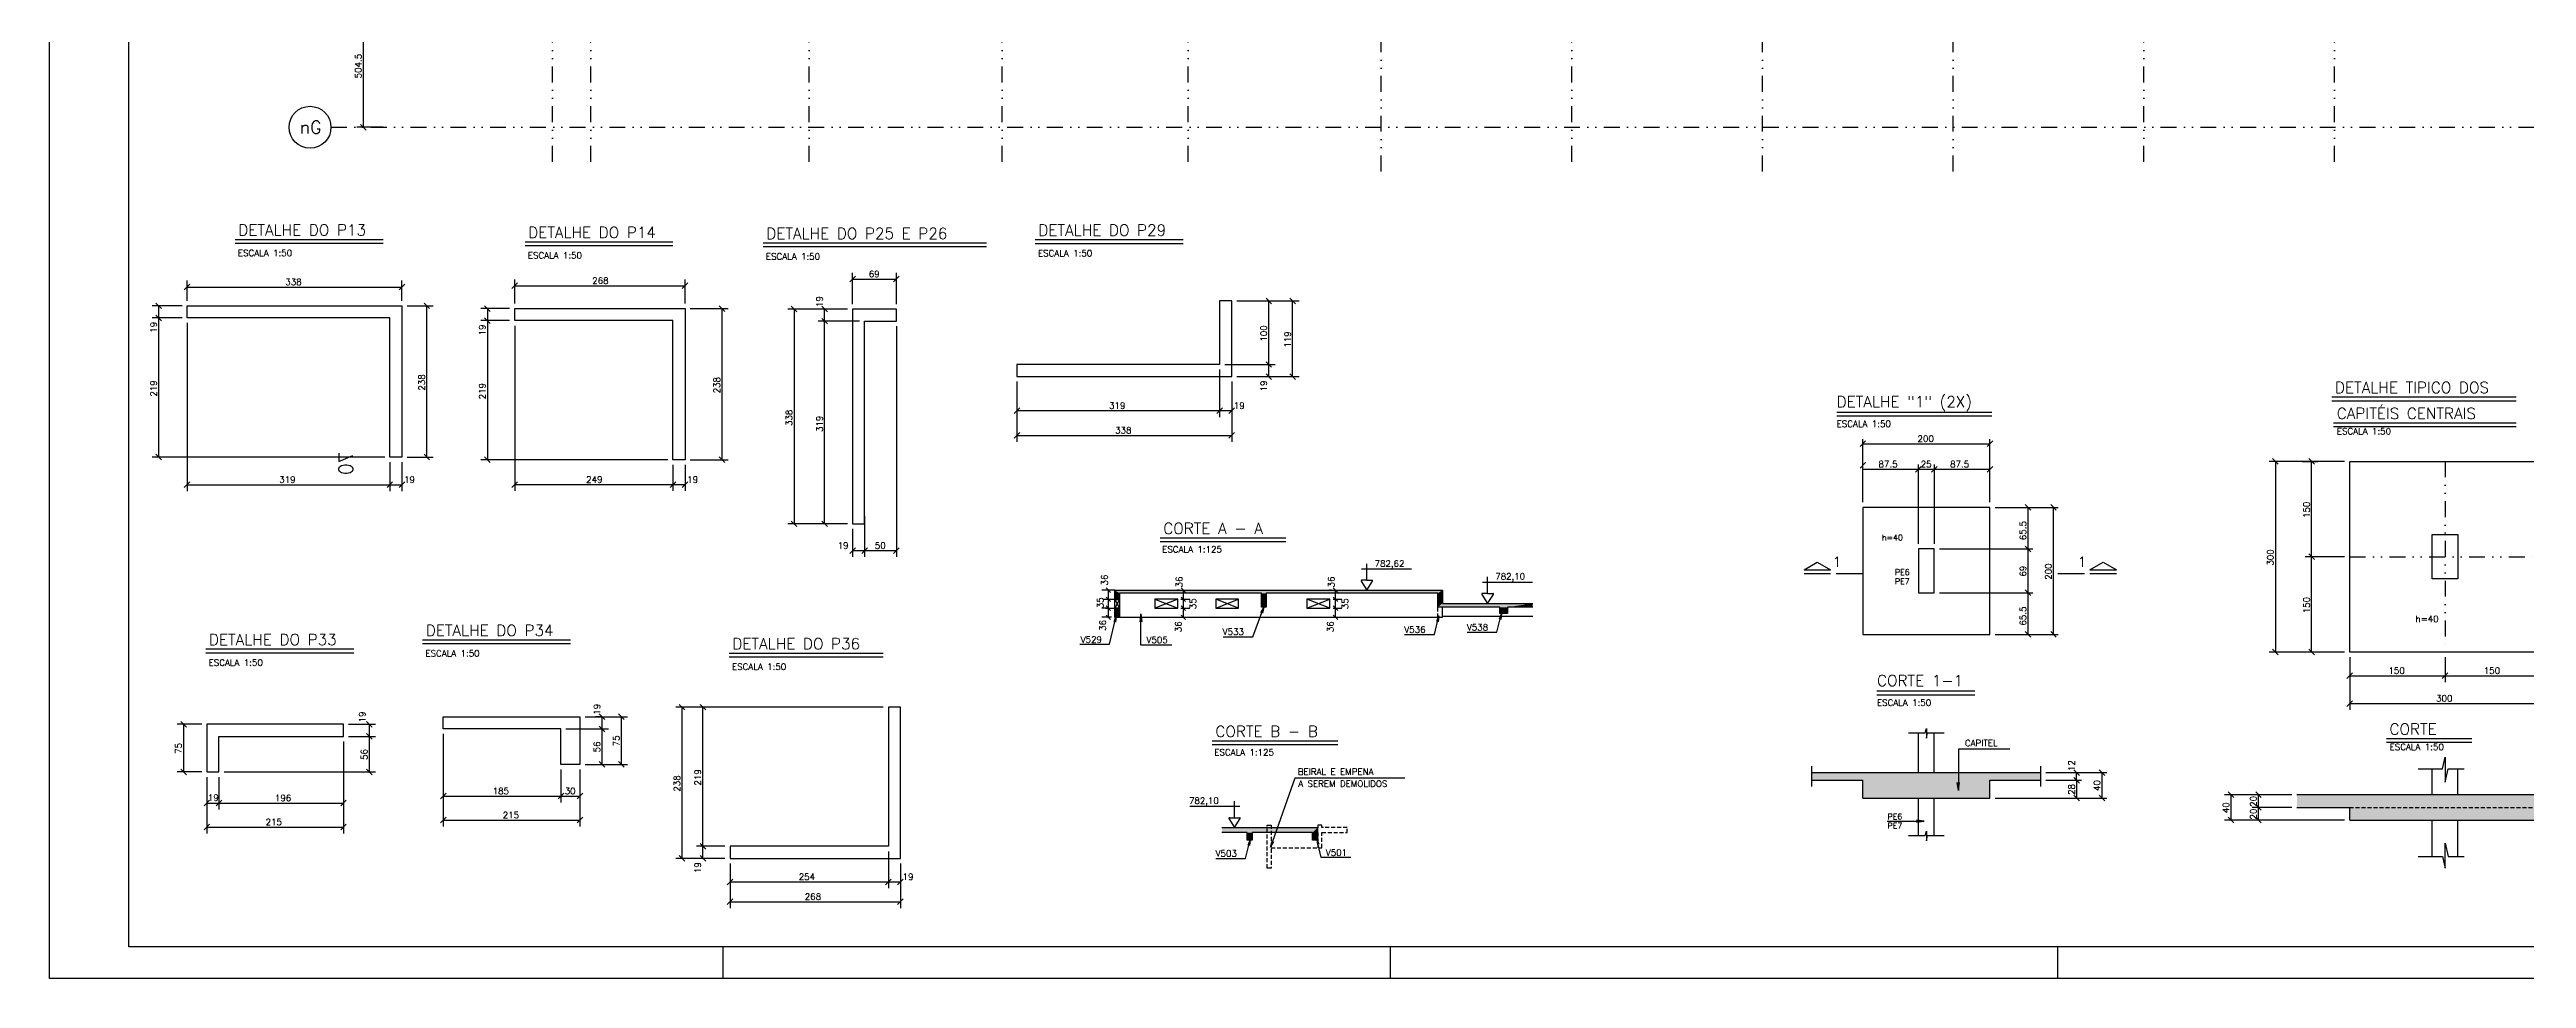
# Model space of a CAD drawing. Extents: x 567006 to 581881, y 115 to 10628.
# Drawn here: x 567006 to 576749, y 115 to 3771 of the extents above; entities that cross this region are included whole.
import ezdxf

# ---------------------------------------------------------------- set-up
doc = ezdxf.new("R2010")
doc.units = 0
doc.header["$LTSCALE"] = 125
doc.header["$MEASUREMENT"] = 0
doc.linetypes.add('DIVIDE', pattern=[1.25, 0.5, -0.25, 0, -0.25, 0, -0.25])
doc.linetypes.add('HIDDEN2', pattern=[0.1875, 0.125, -0.0625])
doc.layers.get('0').update_dxf_attribs({"linetype": 'CONTINUOUS'})
doc.layers.get('DEFPOINTS').update_dxf_attribs({"linetype": 'CONTINUOUS'})
for name, color, linetype in [('200', 240, 'HIDDEN2'), ('205', 14, 'DIVIDE'), ('210', 11, 'HIDDEN2'), ('216', 7, 'CONTINUOUS'), ('220', 4, 'CONTINUOUS'), ('221', 5, 'CONTINUOUS'), ('222', 6, 'CONTINUOUS'), ('226', 10, 'CONTINUOUS'), ('228', 14, 'CONTINUOUS'), ('230', 3, 'CONTINUOUS'), ('233', 4, 'CONTINUOUS'), ('238', 11, 'CONTINUOUS'), ('239', 4, 'CONTINUOUS'), ('250', 5, 'CONTINUOUS'), ('253', 253, 'CONTINUOUS'), ('30', 2, 'CONTINUOUS')]:
    doc.layers.add(name, color=color, linetype=linetype)
doc.styles.get("Standard").update_dxf_attribs({"font": 'ROMANS.SHX'})

# ---------------------------------------------------------------- blocks, each defined once
blk = doc.blocks.new('ACAD1071')
at = {"layer": 'DEFPOINTS'}
blk.add_text('70', height=1.125, dxfattribs=at).set_placement((38.875, -5))

msp = doc.modelspace()

# ---------------------------------------------------------------- linework, layer by layer
for p, q in [((567005.9, 115.2), (567005.9, 10627.7)), ((572485.1, 1536.5), (572485.1, 1576.4)), ((571214.8, 1536.5), (572485.1, 1536.5)), ((572485.1, 1541.4), (572840.1, 1541.4)), ((569655.9, 115.2), (569655.9, 240.2)), ((569655.9, 115.2), (569655.9, 240.2)), ((572280.9, 115.2), (572280.9, 240.2)), ((574905.9, 115.2), (574905.9, 240.2)), ((581880.9, 115.2), (567005.9, 115.2))]:
    msp.add_line(p, q)
for points in [[(571353.6, 1607.4), (571353.6, 1572.4), (571443.6, 1572.4), (571443.6, 1607.4), (571353.6, 1607.4)], [(571592.9, 1607.4), (571592.9, 1572.4), (571682.9, 1572.4), (571682.9, 1607.4), (571592.9, 1607.4)], [(571951.9, 1607.4), (571951.9, 1572.4), (572041.9, 1572.4), (572041.9, 1607.4), (571951.9, 1607.4)]]:
    msp.add_lwpolyline(points)
at = {"layer": '200'}
msp.add_line((572466.1, 1536.5), (572466.1, 1576.4), dxfattribs=at)
for points in [[(571795.6, 719.2), (571810.6, 719.2), (571810.6, 549.2), (571795.6, 549.2), (571795.6, 719.2)], [(571810.6, 629.1), (572010, 629.1), (572010, 689.1), (572110, 689.1), (572110, 709.1), (572010, 709.1), (572010, 719.2), (571995, 719.2), (571995, 708.1), (571993, 708.1), (571993, 690.1), (571995, 690.1), (571995, 629.1)]]:
    msp.add_lwpolyline(points, dxfattribs=at)
at = {"layer": '205'}
for p, q in [((568984.1, 3329.1), (568984.1, 9975.3)), ((569993.6, 3329.1), (569993.6, 9975.3)), ((570753.1, 3329.1), (570753.1, 9975.3)), ((571484.1, 3329.1), (571484.1, 9975.3)), ((572243.6, 3291.6), (572243.6, 9975.3)), ((572993.6, 3329.1), (572993.6, 9975.3)), ((573743.6, 3291.6), (573743.6, 9975.3)), ((574493.6, 3291.6), (574493.6, 9975.3)), ((575243.6, 3329.1), (575243.6, 9975.3)), ((575993.6, 3329.1), (575993.6, 8719.7)), ((569135.1, 3329.1), (569134.1, 7476.8)), ((568113, 3465.2), (577069.4, 3465.2)), ((576428.3, 2150), (576428.3, 1400)), ((576053.3, 1775), (576803.3, 1775))]:
    msp.add_line(p, q, dxfattribs=at)
at = {"layer": '210'}
msp.add_line((576053.3, 788.3), (576803.3, 788.3), dxfattribs=at)
at = {"layer": '216'}
for p, q in [((568228.9, 3476.3), (568251, 3454.2)), ((567535.9, 2825.4), (567558, 2847.5)), ((568380.9, 2825.4), (568403, 2847.5)), ((568824.4, 2830.3), (568846.5, 2852.4)), ((569494.4, 2830.3), (569516.5, 2852.4)), ((570153.4, 2856.7), (570175.5, 2878.8)), ((570325.9, 2856.7), (570348, 2878.8)), ((567423.9, 2773.5), (567446, 2751.4)), ((568501, 2751.4), (568478.9, 2773.5)), ((568716.8, 2762.8), (568738.9, 2740.7)), ((569639.5, 2762.8), (569661.6, 2740.7)), ((569923.6, 2760.6), (569945.7, 2738.5)), ((570065.6, 2738.5), (570043.5, 2760.6)), ((571812.9, 2770.5), (571790.8, 2792.6)), ((571906.6, 2770.5), (571884.5, 2792.6)), ((567423.9, 2726), (567446, 2703.9)), ((567423.9, 2726), (567446, 2703.9)), ((568716.8, 2715.3), (568738.9, 2693.2)), ((568716.8, 2715.3), (568738.9, 2693.2)), ((570065.6, 2691), (570043.5, 2713.1)), ((570065.6, 2691), (570043.5, 2713.1)), ((571812.9, 2520.5), (571790.8, 2542.6)), ((571812.9, 2520.5), (571790.8, 2542.6)), ((571812.9, 2473), (571790.8, 2495.1)), ((571906.6, 2473), (571884.5, 2495.1)), ((570799.8, 2338.9), (570821.9, 2361)), ((571597.3, 2338.9), (571619.4, 2361)), ((571597.3, 2338.9), (571619.4, 2361)), ((571644.8, 2338.9), (571666.9, 2361)), ((570799.8, 2241.3), (570821.9, 2263.4)), ((571644.8, 2241.3), (571666.9, 2263.4)), ((567423.9, 2178.5), (567446, 2156.4)), ((568501, 2156.4), (568478.9, 2178.5)), ((568716.8, 2167.8), (568738.9, 2145.7)), ((569639.5, 2167.8), (569661.6, 2145.7)), ((574127.2, 2208.4), (574149.3, 2230.5)), ((574127.2, 2124), (574149.3, 2146.1)), ((574627.2, 2208.4), (574649.3, 2230.5)), ((575750, 2161.1), (575772.1, 2139)), ((575914.6, 2139), (575892.5, 2161.1)), ((567535.9, 2047.6), (567558, 2069.7)), ((568333.4, 2047.6), (568355.5, 2069.7)), ((568333.4, 2047.6), (568355.5, 2069.7)), ((568380.9, 2047.6), (568403, 2069.7)), ((568824.4, 2047.8), (568846.5, 2069.9)), ((569446.9, 2047.8), (569469, 2069.9)), ((569446.9, 2047.8), (569469, 2069.9)), ((569494.4, 2047.8), (569516.5, 2069.9)), ((574346.1, 2108.4), (574368.2, 2130.5)), ((574346.1, 2108.4), (574368.2, 2130.5)), ((574408.6, 2108.4), (574430.7, 2130.5)), ((574408.6, 2108.4), (574430.7, 2130.5)), ((574627.2, 2108.4), (574649.3, 2130.5)), ((574799.3, 1958.4), (574777.2, 1980.5)), ((574899.3, 1958.4), (574877.2, 1980.5)), ((569923.6, 1915.6), (569945.7, 1893.5)), ((570065.6, 1893.5), (570043.5, 1915.6)), ((570153.4, 1788), (570175.5, 1810.1)), ((570200.9, 1788), (570223, 1810.1)), ((570200.9, 1788), (570223, 1810.1)), ((570325.9, 1788), (570348, 1810.1)), ((574799.3, 1794.7), (574777.2, 1816.8)), ((574799.3, 1794.7), (574777.2, 1816.8)), ((575914.6, 1764), (575892.5, 1786.1)), ((575914.6, 1764), (575892.5, 1786.1)), ((574799.3, 1622.2), (574777.2, 1644.3)), ((574799.3, 1622.2), (574777.2, 1644.3)), ((574799.3, 1458.4), (574777.2, 1480.5)), ((574899.3, 1458.4), (574877.2, 1480.5)), ((575750, 1411.1), (575772.1, 1389)), ((575914.6, 1389), (575892.5, 1411.1)), ((576042.3, 1295.7), (576064.4, 1317.8)), ((576417.3, 1295.7), (576439.4, 1317.8)), ((576417.3, 1295.7), (576439.4, 1317.8)), ((569504.9, 1172), (569482.8, 1194.1)), ((569586.8, 1172), (569564.7, 1194.1)), ((576042.3, 1186.2), (576064.4, 1208.3)), ((567521.9, 1126.6), (567544, 1104.5)), ((568252.3, 1126.6), (568274.4, 1104.5)), ((568252.3, 1079.1), (568274.4, 1057)), ((568252.3, 1079.1), (568274.4, 1057)), ((569190, 1134), (569167.9, 1156.1)), ((569190, 1086.5), (569167.9, 1108.6)), ((569190, 1086.5), (569167.9, 1108.6)), ((569243.8, 1156.1), (569265.9, 1134)), ((567521.9, 939.1), (567544, 917)), ((568252.3, 939.1), (568274.4, 917)), ((569190, 946.5), (569167.9, 968.6)), ((569243.8, 968.6), (569265.9, 946.5)), ((574990.2, 914.2), (574968.1, 936.3)), ((574990.2, 884.2), (574968.1, 906.3)), ((574968.1, 906.3), (574990.2, 884.2)), ((575090.2, 914.2), (575068.1, 936.3)), ((567613.6, 794.3), (567635.7, 816.4)), ((567661.1, 794.3), (567683.2, 816.4)), ((567661.1, 794.3), (567683.2, 816.4)), ((568151.1, 794.3), (568173.2, 816.4)), ((568543.7, 821.8), (568565.8, 843.9)), ((569006.2, 821.8), (569028.3, 843.9)), ((569006.2, 821.8), (569028.3, 843.9)), ((569081.2, 821.8), (569103.3, 843.9)), ((574968.1, 836.3), (574990.2, 814.2)), ((575090.2, 814.2), (575068.1, 836.3)), ((575575.3, 849.4), (575597.4, 827.3)), ((575705.6, 827.3), (575683.5, 849.4)), ((575705.6, 777.3), (575683.5, 799.4)), ((575705.6, 777.3), (575683.5, 799.4)), ((567613.6, 699.8), (567635.7, 721.9)), ((568151.1, 699.8), (568173.2, 721.9)), ((568543.7, 727.3), (568565.8, 749.4)), ((569081.2, 727.3), (569103.3, 749.4)), ((575575.3, 749.4), (575597.4, 727.3)), ((575705.6, 727.3), (575683.5, 749.4)), ((569504.9, 577), (569482.8, 599.1)), ((569586.8, 624.5), (569564.7, 646.6)), ((569586.8, 624.5), (569564.7, 646.6)), ((569586.8, 577), (569564.7, 599.1)), ((569671.7, 484.2), (569693.8, 506.3)), ((570294.2, 484.2), (570316.3, 506.3)), ((570294.2, 484.2), (570316.3, 506.3)), ((570341.7, 484.2), (570363.8, 506.3)), ((569671.7, 406.4), (569693.8, 428.5)), ((570341.7, 406.4), (570363.8, 428.5))]:
    msp.add_line(p, q, dxfattribs=at)
at = {"layer": '216', "linetype": 'Continuous'}
for p, q in [((571148.4, 1607.4), (571148.4, 1607.4)), ((571148.4, 1607.4), (571148.4, 1607.4)), ((571148.4, 1572.4), (571148.4, 1572.4)), ((571179.4, 1634.6), (571161.8, 1652.3)), ((571179.4, 1598.6), (571161.8, 1616.3)), ((571179.4, 1598.6), (571161.8, 1616.3)), ((571179.4, 1563.6), (571161.8, 1581.3)), ((571179.4, 1563.6), (571161.8, 1581.3)), ((571178.3, 1572.4), (571178.3, 1572.4)), ((571195.6, 1643.4), (571195.6, 1643.4)), ((571443.6, 1607.4), (571443.6, 1607.4)), ((571443.6, 1607.4), (571443.6, 1607.4)), ((571443.6, 1572.4), (571443.6, 1572.4)), ((571443.6, 1572.4), (571443.6, 1572.4)), ((571474.7, 1634.6), (571457, 1652.3)), ((571474.7, 1598.6), (571457, 1616.3)), ((571474.7, 1598.6), (571457, 1616.3)), ((571474.7, 1563.6), (571457, 1581.3)), ((571474.7, 1563.6), (571457, 1581.3)), ((571474.8, 1643.4), (571474.8, 1643.4)), ((572041.9, 1607.4), (572041.9, 1607.4)), ((572041.9, 1607.4), (572041.9, 1607.4)), ((572041.9, 1572.4), (572041.9, 1572.4)), ((572041.9, 1572.4), (572041.9, 1572.4)), ((572073, 1634.6), (572055.3, 1652.3)), ((572073, 1598.6), (572055.3, 1616.3)), ((572073, 1598.6), (572055.3, 1616.3)), ((572073, 1563.6), (572055.3, 1581.3)), ((572073, 1563.6), (572055.3, 1581.3)), ((572073.1, 1643.4), (572073.1, 1643.4)), ((571179.4, 1527.6), (571161.8, 1545.3)), ((571195.6, 1536.5), (571195.6, 1536.5)), ((571454.9, 1536.5), (571454.9, 1536.5)), ((571474.7, 1527.6), (571457, 1545.3)), ((572053.3, 1536.5), (572053.3, 1536.5)), ((572073, 1527.6), (572055.3, 1545.3))]:
    msp.add_line(p, q, dxfattribs=at)
at = {"layer": '220'}
for p, q in [((576969.7, 838.3), (575845.7, 838.3)), ((575845.7, 788.3), (576053.3, 788.3)), ((576053.3, 738.3), (576053.3, 788.3)), ((576053.3, 738.3), (576803.3, 738.3))]:
    msp.add_line(p, q, dxfattribs=at)
for points in [[(568392, 2762.4), (568392, 2167.4), (568344.5, 2167.4), (568344.5, 2714.9), (567547, 2714.9), (567547, 2762.4), (568392, 2762.4)], [(569505.4, 2751.8), (569505.4, 2156.8), (569457.9, 2156.8), (569457.9, 2704.3), (568835.4, 2704.3), (568835.4, 2751.8), (569505.4, 2751.8)], [(570212, 1954.5), (570212, 1954.5), (570212, 2702), (570337, 2702), (570337, 2749.5), (570164.5, 2749.5), (570164.5, 1904.5), (570212, 1904.5), (570212, 1954.5)], [(570810.8, 2531.5), (570810.8, 2484), (571655.8, 2484), (571655.8, 2781.5), (571608.3, 2781.5), (571608.3, 2531.5), (570810.8, 2531.5)], [(576378.3, 1862.5), (576478.3, 1862.5), (576478.3, 1687.5), (576378.3, 1687.5), (576378.3, 1862.5)], [(570352.7, 588), (570352.7, 1183), (570305.2, 1183), (570305.2, 635.5), (569682.7, 635.5), (569682.7, 588), (570352.7, 588)], [(567672.2, 1068), (568162.2, 1068), (568162.2, 1115.5), (567624.7, 1115.5), (567624.7, 928), (567672.2, 928), (567672.2, 1068)], [(569017.3, 1097.5), (568554.8, 1097.5), (568554.8, 1145), (569092.3, 1145), (569092.3, 957.5), (569017.3, 957.5), (569017.3, 1097.5)]]:
    msp.add_lwpolyline(points, dxfattribs=at)
at = {"layer": '221'}
for p, q in [((567735.6, 3009), (568317.6, 3009)), ((568876.1, 2999.4), (569458.1, 2999.4)), ((569812.5, 2995.3), (570691.5, 2995.3)), ((570882.9, 3008.2), (571464.9, 3008.2)), ((575983.2, 2389), (576708.6, 2389)), ((574035.4, 2329.2), (574645.3, 2329.2)), ((575990.1, 2287.3), (576708.6, 2287.3)), ((571374, 1834.6), (571868.4, 1834.6)), ((567620.5, 1396.9), (568202.5, 1396.9)), ((568473.2, 1433.1), (569055.2, 1433.1)), ((569679.2, 1380.6), (570285.3, 1380.6)), ((574194, 1231.8), (574579, 1231.8)), ((571579, 1035.7), (572073.5, 1035.7)), ((576197.6, 1045), (576533.5, 1045))]:
    msp.add_line(p, q, dxfattribs=at)
msp.add_circle((568030.4, 3465.2), 82.5, dxfattribs=at)
at = {"layer": '222'}
for p, q in [((567318.4, 240.2), (567318.4, 10502.7)), ((567735.6, 3024), (568317.6, 3024)), ((570882.9, 3023.2), (571464.9, 3023.2)), ((568876.1, 3014.4), (569458.1, 3014.4)), ((569812.5, 3010.3), (570691.5, 3010.3)), ((574035.4, 2344.2), (574645.3, 2344.2)), ((575983.2, 2404), (576708.6, 2404)), ((575990.1, 2302.3), (576708.6, 2302.3)), ((571374, 1849.6), (571868.4, 1849.6)), ((567620.5, 1411.9), (568202.5, 1411.9)), ((568473.2, 1448.1), (569055.2, 1448.1)), ((569679.2, 1395.6), (570285.3, 1395.6)), ((574194, 1246.8), (574579, 1246.8)), ((571579, 1050.7), (572073.5, 1050.7)), ((576197.6, 1060), (576533.5, 1060)), ((581755.9, 240.2), (567318.4, 240.2))]:
    msp.add_line(p, q, dxfattribs=at)
at = {"layer": '226'}
for p, q in [((573907, 1723.5), (573959, 1753.5)), ((573907, 1723.5), (574010.9, 1723.5)), ((573959, 1753.5), (574010.9, 1723.5)), ((575031.8, 1723.5), (575083.8, 1753.5)), ((575031.8, 1723.5), (575135.8, 1723.5)), ((575083.8, 1753.5), (575135.8, 1723.5)), ((573938.3, 925.3), (574838.3, 925.3)), ((573938.3, 895.3), (574138.3, 895.3)), ((574138.3, 825.3), (574138.3, 895.3)), ((574638.3, 895.3), (574838.3, 895.3)), ((574638.3, 825.3), (574638.3, 895.3)), ((574138.3, 825.3), (574638.3, 825.3))]:
    msp.add_line(p, q, dxfattribs=at)
msp.add_lwpolyline([(574357.2, 1633.1), (574419.3, 1633.1), (574419.3, 1805.8), (574357.2, 1805.8), (574357.2, 1633.1)], dxfattribs=at)
at = {"layer": '228'}
for p, q in [((573907, 1709.1), (574010.9, 1709.1)), ((574033.1, 1709.1), (574137, 1709.1)), ((574905.8, 1709.1), (575009.7, 1709.1)), ((575031.8, 1709.1), (575135.8, 1709.1))]:
    msp.add_line(p, q, dxfattribs=at)
at = {"layer": '230'}
for p, q in [((572165.1, 1678.7), (572187.5, 1643.4)), ((572167, 1727.2), (572363.3, 1727.2)), ((572187.5, 1682.2), (572167, 1682.2)), ((572187.5, 1682.2), (572187.5, 1747.7)), ((572187.5, 1682.2), (572208, 1682.2)), ((572187.5, 1643.4), (572209.9, 1678.7)), ((572642.1, 1675.2), (572838.4, 1675.2)), ((572662.6, 1630.2), (572662.6, 1695.7)), ((572640.2, 1626.7), (572662.6, 1591.4)), ((572662.6, 1630.2), (572642.1, 1630.2)), ((572662.6, 1630.2), (572683.1, 1630.2)), ((572662.6, 1591.4), (572685, 1626.7)), ((571491.2, 792.8), (571687.5, 792.8)), ((571667, 747.8), (571667, 813.3)), ((571644.6, 744.4), (571667, 709.1)), ((571646.5, 747.8), (571667, 747.8)), ((571667, 747.8), (571687.5, 747.8)), ((571667, 709.1), (571689.4, 744.4))]:
    msp.add_line(p, q, dxfattribs=at)
for centre, start, end in [((572167, 1679.9), 90, 212.37697), ((572208, 1679.9), 327.62772, 90), ((572642.1, 1627.9), 90, 212.37697), ((572683.1, 1627.9), 327.62772, 90), ((571646.5, 745.6), 90, 212.37228), ((571687.5, 745.6), 327.62303, 90)]:
    msp.add_arc(centre, 2.25, start, end, dxfattribs=at)
at = {"layer": '238'}
for p, q in [((574357.2, 925.3), (574357.2, 1081.9)), ((574419.3, 925.3), (574419.3, 1081.9)), ((576378.3, 838.3), (576378.3, 940.6)), ((576478.3, 838.3), (576478.3, 940.6)), ((574357.2, 678.5), (574357.2, 825.3)), ((574419.3, 678.5), (574419.3, 825.3)), ((576378.3, 595), (576378.3, 738.3)), ((576478.3, 595), (576478.3, 738.3))]:
    msp.add_line(p, q, dxfattribs=at)
for points in [[(576053.3, 2150), (576803.3, 2150), (576803.3, 1400), (576053.3, 1400), (576053.3, 2150)], [(574138.3, 1469.4), (574638.3, 1469.4), (574638.3, 1969.4), (574138.3, 1969.4), (574138.3, 1469.4)]]:
    msp.add_lwpolyline(points, dxfattribs=at)
at = {"layer": '239'}
for p, q in [((571195.6, 1607.1), (571214.6, 1607.1)), ((571214.6, 1572.1), (571195.6, 1572.1))]:
    msp.add_line(p, q, dxfattribs=at)
for points in [[(571214.6, 1631.4), (571214.6, 1625.2), (571214.6, 1536.4), (571195.6, 1536.4), (571195.6, 1643.4), (572485.1, 1643.4), (572485.1, 1591.4), (572840.1, 1591.4)], [(572840.1, 1576.4), (572740.1, 1576.4), (572740.1, 1551.4), (572710.1, 1551.4), (572710.1, 1576.4), (572466.1, 1576.4), (572466.1, 1631.4), (571791.6, 1631.4), (571791.6, 1576.4), (571772.6, 1576.4), (571772.6, 1631.4), (571214.6, 1631.4)], [(571617, 709.1), (571993, 709.1), (571993, 659.1), (571974, 659.1), (571974, 689.1), (571736, 689.1), (571736, 659.1), (571717, 659.1), (571717, 689.1), (571617, 689.1)]]:
    msp.add_lwpolyline(points, dxfattribs=at)
at = {"layer": '250'}
for p, q in [((568239.9, 3969.7), (568239.9, 3465.2)), ((568317.5, 3465.2), (568214.9, 3465.2)), ((567547, 2782.4), (567547, 2861.5)), ((567547, 2836.5), (568392, 2836.5)), ((568392, 2782.4), (568392, 2861.5)), ((568835.4, 2771.8), (568835.4, 2866.4)), ((568835.4, 2841.4), (569505.4, 2841.4)), ((569505.4, 2771.8), (569505.4, 2866.4)), ((570164.5, 2769.5), (570164.5, 2892.7)), ((570164.5, 2867.7), (570337, 2867.7)), ((570337, 2769.5), (570337, 2892.7)), ((567527, 2762.4), (567410, 2762.4)), ((567435, 2762.4), (567435, 2714.9)), ((568412, 2762.4), (568515, 2762.4)), ((568490, 2167.4), (568490, 2762.4)), ((568815.4, 2751.8), (568702.9, 2751.8)), ((568727.9, 2751.8), (568727.9, 2704.3)), ((569525.4, 2751.8), (569675.6, 2751.8)), ((569650.6, 2751.8), (569650.6, 2156.8)), ((570144.5, 2749.5), (569909.6, 2749.5)), ((569934.6, 2749.5), (569934.6, 1904.5)), ((570053.7, 2749.5), (570029.5, 2749.5)), ((570054.5, 2702), (570054.5, 2749.5)), ((571675.8, 2781.5), (571920.6, 2781.5)), ((571801.9, 2531.5), (571801.9, 2781.5)), ((571809.3, 2781.5), (571826.9, 2781.5)), ((571895.6, 2484), (571895.6, 2781.5)), ((567527, 2714.9), (567410, 2714.9)), ((567435, 2714.9), (567435, 2167.4)), ((567547, 2694.9), (567547, 2033.6)), ((568815.4, 2704.3), (568702.9, 2704.3)), ((568727.9, 2704.3), (568727.9, 2156.8)), ((568835.4, 2684.3), (568835.4, 2033.8)), ((570192, 2702), (570029.5, 2702)), ((570054.5, 1904.5), (570054.5, 2702)), ((570337, 2682), (570337, 1774.1)), ((570810.8, 2464), (570810.8, 2227.3)), ((570810.8, 2464), (570810.8, 2324.9)), ((571608.3, 2511.5), (571608.3, 2324.9)), ((571628.3, 2531.5), (571826.9, 2531.5)), ((571655.8, 2464), (571655.8, 2227.3)), ((571675.8, 2484), (571920.6, 2484)), ((571695.8, 2484), (571826.9, 2484)), ((571801.9, 2484), (571801.9, 2531.5)), ((570810.8, 2349.9), (571608.3, 2349.9)), ((571608.3, 2349.9), (571655.8, 2349.9)), ((571655.8, 2351), (571655.8, 2324.9)), ((570810.8, 2252.3), (571655.8, 2252.3)), ((568324.5, 2167.4), (567410, 2167.4)), ((568344.5, 2147.4), (568344.5, 2033.6)), ((568392, 2147.4), (568392, 2033.6)), ((568412, 2167.4), (568515, 2167.4)), ((569437.9, 2156.8), (568702.9, 2156.8)), ((569525.4, 2156.8), (569675.6, 2156.8)), ((574138.3, 1989.4), (574138.3, 2238.2)), ((574138.3, 2219.4), (574638.3, 2219.4)), ((574138.3, 1989.4), (574138.3, 2153.8)), ((574638.3, 1989.4), (574638.3, 2238.2)), ((576033.3, 2150), (575736.1, 2150)), ((575761.1, 2150), (575761.1, 1400)), ((575866.5, 2150), (575928.5, 2150)), ((575903.5, 1775), (575903.5, 2150)), ((567547, 2058.6), (568344.5, 2058.6)), ((568344.5, 2058.6), (568392, 2058.6)), ((568835.4, 2058.8), (569457.9, 2058.8)), ((569457.9, 2136.8), (569457.9, 2033.8)), ((569457.9, 2058.8), (569505.4, 2058.8)), ((569505.4, 2136.8), (569505.4, 2033.8)), ((574138.3, 2119.4), (574357.2, 2119.4)), ((574357.2, 1825.8), (574357.2, 2138.2)), ((574357.2, 2119.4), (574419.7, 2119.4)), ((574419.7, 1825.8), (574419.7, 2138.2)), ((574419.7, 2119.4), (574638.3, 2119.4)), ((574638.3, 1989.4), (574638.3, 2138.2)), ((574658.3, 1969.4), (574907, 1969.4)), ((574658.3, 1969.4), (574807, 1969.4)), ((574788.3, 1805.8), (574788.3, 1969.4)), ((574888.3, 1469.4), (574888.3, 1969.4)), ((570144.5, 1904.5), (569909.6, 1904.5)), ((570144.5, 1904.5), (570029.5, 1904.5)), ((570164.5, 1884.5), (570164.5, 1774.1)), ((570212, 1934.5), (570212, 1774.1)), ((570164.5, 1799.1), (570212, 1799.1)), ((570212, 1799.1), (570337, 1799.1)), ((574439.7, 1805.8), (574807, 1805.8)), ((574788.3, 1633.3), (574788.3, 1805.8)), ((576033.3, 1775), (575878.5, 1775)), ((575903.5, 1400), (575903.5, 1775)), ((571195.6, 1607.1), (571214.6, 1572.1)), ((571214.6, 1607.1), (571195.6, 1572.1)), ((571353.6, 1607.4), (571443.6, 1572.4)), ((571443.6, 1607.4), (571353.6, 1572.4)), ((571682.9, 1572.4), (571592.9, 1607.4)), ((571592.9, 1572.4), (571682.9, 1607.4)), ((571951.9, 1572.4), (572041.9, 1607.4)), ((572041.9, 1572.4), (571951.9, 1607.4)), ((574439.7, 1633.3), (574807, 1633.3)), ((574788.3, 1469.4), (574788.3, 1633.3)), ((574658.3, 1469.4), (574907, 1469.4)), ((574658.3, 1469.4), (574807, 1469.4)), ((576033.3, 1400), (575736.1, 1400)), ((576033.3, 1400), (575878.5, 1400)), ((576053.3, 1380), (576053.3, 1172.3)), ((576053.3, 1380), (576053.3, 1281.8)), ((576428.3, 1380), (576428.3, 1281.8)), ((576053.3, 1306.8), (576428.3, 1306.8)), ((576428.3, 1306.8), (576803.3, 1306.8)), ((570285.2, 1183), (569468.9, 1183)), ((569493.9, 588), (569493.9, 1183)), ((569690.2, 1183), (569550.7, 1183)), ((569575.7, 635.5), (569575.7, 1183)), ((576053.3, 1197.3), (576803.3, 1197.3)), ((567604.7, 1115.5), (567508, 1115.5)), ((567533, 1115.5), (567533, 928)), ((568182.2, 1115.5), (568288.4, 1115.5)), ((568263.4, 1115.5), (568263.4, 1068)), ((568554.8, 1077.5), (568554.8, 713.3)), ((568554.8, 1077.5), (568554.8, 807.8)), ((569037.3, 1097.5), (569204, 1097.5)), ((569112.3, 1145), (569279.8, 1145)), ((569177, 1145), (569154, 1145)), ((569179, 1097.5), (569179, 1145)), ((569179, 957.5), (569179, 1097.5)), ((569254.8, 1145), (569254.8, 957.5)), ((568162.2, 1048), (568162.2, 685.8)), ((568162.2, 1048), (568162.2, 780.3)), ((568182.2, 1068), (568288.4, 1068)), ((568263.4, 1068), (568263.4, 928)), ((576418.8, 940.6), (576429.4, 985.8)), ((576429.4, 985.8), (576429.4, 888.4)), ((567604.7, 928), (567508, 928)), ((567624.7, 908), (567624.7, 685.8)), ((567624.7, 908), (567624.7, 780.3)), ((567672.2, 908), (567672.2, 780.3)), ((567692.2, 928), (568288.4, 928)), ((569017.3, 937.5), (569017.3, 807.8)), ((569092.3, 937.5), (569092.3, 713.3)), ((569112.3, 957.5), (569279.8, 957.5)), ((569132.3, 957.5), (569204, 957.5)), ((573938.3, 870.3), (573938.3, 950.3)), ((574838.3, 870.3), (574838.3, 950.3)), ((574858.3, 925.3), (575097.9, 925.3)), ((574858.3, 925.3), (574997.9, 925.3)), ((574858.3, 895.3), (574997.9, 895.3)), ((574858.3, 895.3), (574997.9, 895.3)), ((574979.2, 895.3), (574979.2, 925.3)), ((574979.2, 895.3), (574979.2, 825.3)), ((575079.2, 825.3), (575079.2, 925.3)), ((576322.8, 940.6), (576418.8, 940.6)), ((576429.4, 888.4), (576440.8, 940.6)), ((576440.8, 940.6), (576504.2, 940.6)), ((567624.7, 805.3), (567672.2, 805.3)), ((567672.2, 805.3), (568162.2, 805.3)), ((568554.8, 832.8), (569017.3, 832.8)), ((569017.3, 832.8), (569092.3, 832.8)), ((569092.3, 813.8), (569092.3, 807.8)), ((574658.3, 825.3), (575097.9, 825.3)), ((574658.3, 825.3), (574997.9, 825.3)), ((575825.7, 838.3), (575561.4, 838.3)), ((575586.4, 838.3), (575586.4, 738.3)), ((575709.5, 838.3), (575669.5, 838.3)), ((575825.7, 788.3), (575669.5, 788.3)), ((575694.5, 788.3), (575694.5, 838.3)), ((575694.5, 738.3), (575694.5, 788.3)), ((567624.7, 710.8), (568162.2, 710.8)), ((568554.8, 738.3), (569092.3, 738.3)), ((576033.3, 738.3), (575561.4, 738.3)), ((575747.7, 738.3), (575669.5, 738.3)), ((569662.7, 588), (569468.9, 588)), ((569662.7, 635.5), (569550.7, 635.5)), ((569662.7, 588), (569550.7, 588)), ((569575.7, 588), (569575.7, 635.5)), ((570305.2, 615.5), (570305.2, 470.3)), ((576322.8, 595), (576418.8, 595)), ((576418.8, 595), (576429.4, 549.8)), ((576429.4, 549.8), (576429.4, 647.2)), ((576429.4, 647.2), (576440.8, 595)), ((576440.8, 595), (576504.2, 595)), ((569682.7, 568), (569682.7, 392.4)), ((569682.7, 568), (569682.7, 470.3)), ((569682.7, 495.3), (570305.2, 495.3)), ((570305.2, 495.3), (570352.7, 495.3)), ((570352.7, 568), (570352.7, 392.4)), ((570352.7, 495.2), (570352.7, 470.3)), ((569682.7, 417.4), (570352.7, 417.4))]:
    msp.add_line(p, q, dxfattribs=at)
at = {"layer": '250', "linetype": 'Continuous'}
for p, q in [((571195.6, 1643.4), (571145.6, 1643.4)), ((571165.8, 1572.4), (571145.6, 1572.4)), ((571148.4, 1607.4), (571195.6, 1607.4)), ((571160.9, 1607.4), (571195.6, 1607.4)), ((571160.9, 1572.4), (571195.6, 1572.4)), ((571170.6, 1607.4), (571170.6, 1643.4)), ((571170.6, 1572.4), (571170.6, 1607.4)), ((571170.6, 1536.5), (571170.6, 1572.4)), ((571449.8, 1643.4), (571440.8, 1643.4)), ((571456.1, 1607.4), (571490.8, 1607.4)), ((571456.1, 1572.4), (571490.8, 1572.4)), ((571456.1, 1572.4), (571490.8, 1572.4)), ((571465.8, 1607.4), (571465.8, 1643.4)), ((571465.8, 1572.4), (571465.8, 1607.4)), ((571465.8, 1536.5), (571465.8, 1572.4)), ((571468.6, 1607.4), (571490.8, 1607.4)), ((572048.1, 1643.4), (572039.1, 1643.4)), ((572054.4, 1607.4), (572089.1, 1607.4)), ((572054.4, 1572.4), (572089.1, 1572.4)), ((572054.4, 1572.4), (572089.1, 1572.4)), ((572064.1, 1607.4), (572064.1, 1643.4)), ((572064.1, 1572.4), (572064.1, 1607.4)), ((572064.1, 1536.5), (572064.1, 1572.4)), ((572066.9, 1607.4), (572089.1, 1607.4)), ((571183.1, 1536.5), (571145.6, 1536.5)), ((571467.4, 1536.5), (571490.8, 1536.5)), ((572065.8, 1536.5), (572089.1, 1536.5))]:
    msp.add_line(p, q, dxfattribs=at)
at = {"layer": '250'}
for points in [[(571621.6, 1460.3), (571738.4, 1460.3), (571782.1, 1576.4), (571771, 1555.6), (571782.1, 1576.4), (571776.6, 1553.5)], [(571057.8, 1431), (571174.6, 1431), (571201.2, 1540.7), (571193.2, 1519.8), (571201.2, 1540.7), (571198.8, 1517.8)], [(571419.7, 1427), (571298, 1427), (571298, 1550.1), (571302.1, 1519.1), (571298, 1550.1), (571293.9, 1519.1)], [(572336, 1469.1), (572452.9, 1469.1), (572470.6, 1542.3), (572462.5, 1521.4), (572470.6, 1542.3), (572468.1, 1519.3)], [(572582.1, 1477.9), (572698.9, 1477.9), (572716.7, 1551), (572708.6, 1530.1), (572716.7, 1551), (572714.2, 1528.1)], [(574318.3, 1081.9), (574384, 1081.9), (574388.3, 1098.4), (574388.3, 1060.7), (574392.8, 1081.9), (574458.3, 1081.9)], [(574715.9, 1017.2), (574514.1, 1017.2), (574514.1, 855.2), (574510, 886.2), (574514.1, 855.2), (574518.1, 886.2)], [(572337.2, 904), (571904.4, 904), (571808.9, 632.5), (571820, 653.4), (571808.9, 632.5), (571814.4, 655.4)], [(574233.5, 734.3), (574380, 734.3), (574349, 730.2), (574380, 734.3), (574349, 738.4)], [(574318.3, 678.5), (574384, 678.5), (574388.3, 695), (574388.3, 657.3), (574392.8, 678.5), (574458.3, 678.5)], [(571593.9, 587.9), (571710.7, 587.9), (571728.4, 661.1), (571720.4, 640.2), (571728.4, 661.1), (571726, 638.1)], [(572125, 591.5), (572008.2, 591.5), (571990.5, 664.7), (571998.5, 643.8), (571990.5, 664.7), (571992.9, 641.8)]]:
    msp.add_lwpolyline(points, dxfattribs=at)
at = {"layer": '253'}
for points in [[(571195.6, 1643.4), (571214.6, 1607.1), (571195.4, 1607)], [(571214.6, 1631.4), (571214.6, 1607.1), (571195.6, 1643.4)], [(571214.6, 1631.4), (571195.6, 1643.4), (572485.1, 1643.4)], [(571195.6, 1536.4), (571195.6, 1572.1), (571214.6, 1572.1)], [(571195.6, 1536.4), (571214.6, 1572.1), (571214.6, 1536.4)], [(571214.6, 1631.4), (572485.1, 1643.4), (571772.6, 1631.4)], [(571791.6, 1631.4), (571772.6, 1631.4), (572485.1, 1643.4)], [(571791.6, 1631.4), (571791.6, 1576.4), (571772.6, 1576.4)], [(571791.6, 1631.4), (571772.6, 1576.4), (571772.6, 1631.4)], [(571791.6, 1631.4), (572485.1, 1643.4), (572466.1, 1631.4)], [(572485.1, 1591.4), (572466.1, 1631.4), (572485.1, 1643.4)], [(572485.1, 1591.4), (572466.1, 1576.4), (572466.1, 1631.4)], [(572485.1, 1591.4), (572710.1, 1576.4), (572466.1, 1576.4)], [(572485.1, 1591.4), (572840.1, 1591.4), (572710.1, 1576.4)], [(572740.1, 1576.4), (572710.1, 1576.4), (572840.1, 1591.4)], [(572740.1, 1576.4), (572740.1, 1551.4), (572710.1, 1551.4)], [(572740.1, 1576.4), (572710.1, 1551.4), (572710.1, 1576.4)], [(572740.1, 1576.4), (572840.1, 1591.4), (572840.1, 1576.4)], [(571195.6, 1536.4), (571214.6, 1536.4), (571195.6, 1536.4)], [(573938.3, 895.3), (573938.3, 925.3), (574138.3, 895.3)], [(573938.3, 925.3), (574838.3, 925.3), (574138.3, 895.3)], [(573938.3, 925.3), (573938.3, 925.3), (573938.3, 895.3)], [(574138.3, 895.3), (574838.3, 925.3), (574138.3, 825.3)], [(574838.3, 925.3), (574638.3, 895.3), (574138.3, 825.3)], [(574138.3, 825.3), (574638.3, 895.3), (574638.3, 825.3)], [(574838.3, 925.3), (574838.3, 895.3), (574638.3, 895.3)], [(575845.7, 838.3), (575845.7, 788.3), (576053.3, 788.3)], [(575845.7, 838.3), (576053.3, 788.3), (576969.7, 838.3)], [(576053.3, 788.3), (576803.3, 788.3), (576969.7, 838.3)], [(576053.3, 738.3), (576803.3, 738.3), (576053.3, 788.3)], [(576803.3, 738.3), (576803.3, 788.3), (576053.3, 788.3)], [(571717, 689.1), (571617, 689.1), (571993, 709.1)], [(571993, 709.1), (571617, 689.1), (571617, 709.1)], [(571736, 689.1), (571717, 689.1), (571993, 709.1)], [(571736, 659.1), (571717, 659.1), (571736, 689.1)], [(571717, 659.1), (571717, 689.1), (571736, 689.1)], [(571974, 689.1), (571736, 689.1), (571993, 709.1)], [(571993, 659.1), (571974, 659.1), (571993, 709.1)], [(571974, 659.1), (571974, 689.1), (571993, 709.1)]]:
    msp.add_solid(points, dxfattribs=at)

# ---------------------------------------------------------------- block references
at = {"layer": '30', "xscale": -48.80338700000001, "yscale": 48.803387, "rotation": 89.99955600000004}
msp.add_blockref('ACAD1071', (567954.7, 4087.5), dxfattribs=at)

# ---------------------------------------------------------------- texts
for s, p in [('782,62', (572218.4, 1735.9)), ('782,10', (572692.9, 1685)), ('782,10', (571488.2, 802.6))]:
    msp.add_text(s, height=24.75).set_placement(p)
at = {"layer": '216'}
for s, p in [('504.5', (568232.4, 3657.5)), ('19', (570047, 2757.8)), ('19', (567427.5, 2656.6)), ('19', (568720.4, 2645.9)), ('100', (571794.4, 2621.5)), ('119', (571888.1, 2597.8)), ('219', (567427.5, 2404.9)), ('238', (568482.5, 2428.7)), ('219', (568720.4, 2394.3)), ('238', (569643.1, 2418)), ('19', (571794.4, 2425.7)), ('338', (569927.1, 2289.5)), ('319', (570047, 2265.8)), ('150', (575896, 1927.5)), ('65.5', (574780.8, 1840.1)), ('300', (575753.6, 1740)), ('69', (574780.8, 1697)), ('200', (574880.8, 1684.4)), ('65.5', (574780.8, 1503.9)), ('150', (575896, 1552.5)), ('19', (569171.5, 1153.4)), ('19', (568248.4, 1122.9)), ('75', (567525.5, 999.3)), ('56', (568255.9, 975.5)), ('56', (569171.5, 1005)), ('75', (569247.3, 1028.8)), ('238', (569486.4, 850.5)), ('219', (569568.2, 874.3)), ('12', (574971.7, 931.2)), ('28', (574971.7, 837.8)), ('40', (575071.7, 852.8)), ('40', (575578.9, 765.8)), ('20', (575687, 790.8)), ('20', (575687, 740.8)), ('19', (569568.2, 529.7))]:
    msp.add_text(s, height=25, rotation=90, dxfattribs=at).set_placement(p)
for s, height, p in [('ESCALA 1:50', 25, (567746.7, 2957.9)), ('ESCALA 1:50', 25, (568887.1, 2948.3)), ('ESCALA 1:50', 25, (569823.5, 2944.2)), ('ESCALA 1:50', 25, (570893.9, 2957.1)), ('338', 25, (567933.2, 2844)), ('268', 25, (569140.4, 2848.9)), ('69', 25, (570228.2, 2875.2)), ('319', 25, (571173.3, 2357.4)), ('19', 25, (571664.1, 2357.4)), ('338', 25, (571197.1, 2259.8)), ('ESCALA 1:50', 25, (574035.4, 2285.5)), ('200', 25, (574353.3, 2226.9)), ('ESCALA 1:50', 25, (576002.8, 2256.4)), ('87.5', 25, (574200.2, 2126.9)), ('25', 25, (574365.9, 2126.9)), ('87.5', 25, (574481.5, 2126.9)), ('319', 25, (567909.5, 2066.1)), ('19', 25, (568400.3, 2066.1)), ('249', 25, (569116.7, 2066.3)), ('19', 25, (569513.8, 2066.3)), ('h=40', 22.5, (574213.7, 1839.3)), ('19', 25, (570106.1, 1806.6)), ('50', 25, (570252, 1806.6)), ('ESCALA 1:125', 25, (571382.5, 1791.4)), ('PE6', 22.5, (574264.7, 1703)), ('PE7', 22.5, (574264.7, 1666.8)), ('V529', 25, (571061.9, 1436.6)), ('V533', 25, (571620.4, 1467)), ('V536', 25, (572334.8, 1475.8)), ('V538', 25, (572580.9, 1484.6)), ('h=40', 25, (576312.3, 1517.7)), ('ESCALA 1:50', 25, (567631.6, 1345.8)), ('ESCALA 1:50', 25, (568484.3, 1382)), ('V505', 25, (571320.7, 1435.1)), ('ESCALA 1:50', 25, (569690.3, 1329.5)), ('150', 25, (576205.8, 1314.3)), ('150', 25, (576580.8, 1314.3)), ('ESCALA 1:50', 25, (574194, 1188)), ('300', 25, (576393.3, 1204.8)), ('ESCALA 1:125', 25, (571587.5, 992.6)), ('CAPITEL', 25, (574539.8, 1029)), ('ESCALA 1:50', 25, (576210.4, 1014.1)), ('A SEREM DEMOLIDOS', 25, (571917.6, 869.2)), ('BEIRAL E EMPENA', 25, (571915.7, 916.1)), ('19', 25, (567628.7, 814.5)), ('196', 25, (567892.2, 812.8)), ('185', 25, (568748.9, 840.3)), ('30', 25, (569032.3, 840.3)), ('215', 25, (567855.7, 718.3)), ('215', 25, (568788.4, 745.8)), ('PE6', 22.5, (574235.5, 741.1)), ('PE7', 22.5, (574235.5, 704.9)), ('V503', 25, (571592.7, 594.6)), ('V501', 25, (572026.2, 598.3)), ('254', 25, (569952.7, 502.8)), ('19', 25, (570361.1, 502.8)), ('268', 25, (569976.5, 424.9))]:
    msp.add_text(s, height=height, dxfattribs=at).set_placement(p)
at = {"layer": '216', "linetype": 'Continuous'}
for s, p in [('36', (571168, 1661.9)), ('36', (571461.5, 1654.2)), ('36', (572059.8, 1654.2)), ('35', (571151.4, 1572.1)), ('35', (571516, 1568.6)), ('35', (572114.3, 1568.6)), ('36', (571161.1, 1483.4)), ('36', (571458.3, 1478.1)), ('36', (572056.6, 1478.1))]:
    msp.add_text(s, height=25, rotation=90, dxfattribs=at).set_placement(p)
at = {"layer": '220'}
msp.add_text('nG', height=50, dxfattribs=at).set_placement((567990.2, 3440.4))
at = {"layer": '222'}
for s, p in [('DETALHE DO P13', (567748.2, 3039)), ('DETALHE DO P14', (568888.6, 3029.4)), ('DETALHE DO P25 E P26', (569825, 3025.3)), ('DETALHE DO P29', (570895.4, 3038.2)), ('DETALHE TIPICO DOS', (575995.7, 2419)), ('DETALHE "1" (2X)', (574035.4, 2363)), ('CAPITÉIS CENTRAIS', (576002.6, 2317.3)), ('CORTE A - A', (571386.6, 1864.6)), ('DETALHE DO P33', (567633.1, 1426.9)), ('DETALHE DO P34', (568485.8, 1463.1)), ('DETALHE DO P36', (569691.8, 1410.6)), ('CORTE 1-1', (574194, 1265.5)), ('CORTE B - B', (571591.6, 1065.7)), ('CORTE', (576210.1, 1075))]:
    msp.add_text(s, height=43.75, dxfattribs=at).set_placement(p)
at = {"layer": '233'}
for p in [(574019.2, 1734.6), (574983.6, 1734.6)]:
    msp.add_text('1', height=40, dxfattribs=at).set_placement(p)

doc.saveas('drawing.dxf')
